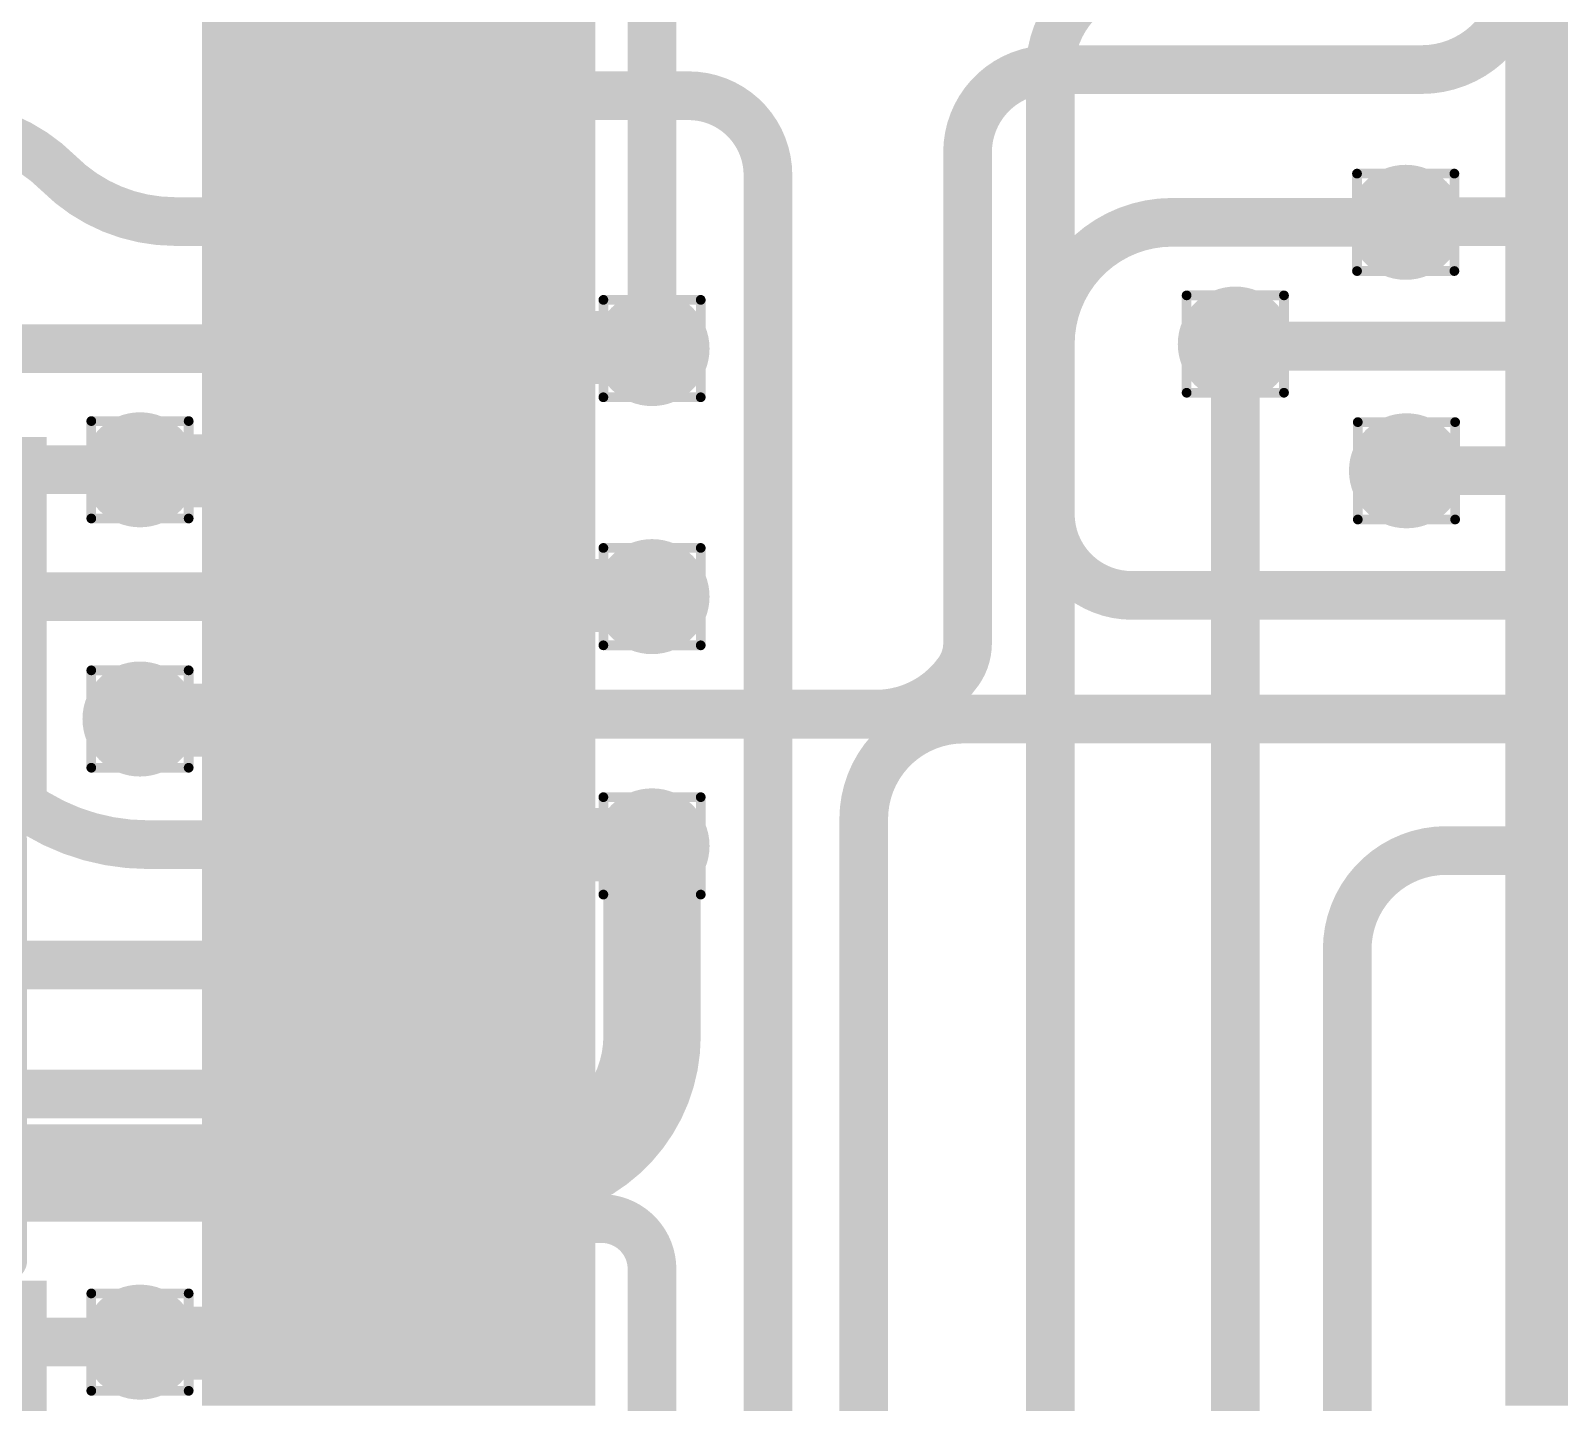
# Model space of a CAD drawing. Header units: inches. Extents: x -17 to 349, y -40 to 215.
# Drawn here: x 95.27 to 103.25, y 143.66 to 150.81 of the extents above; entities that cross this region are included whole.
import ezdxf

# ---------------------------------------------------------------- set-up
doc = ezdxf.new("R2010")
doc.units = ezdxf.units.IN
for name, color, linetype in [('Bottom Layer', 5, 'Continuous'), ('Drill Drawing', 1, 'Continuous'), ('Top Layer', 1, 'Continuous'), ('Top Overlay', 2, 'Continuous'), ('Top Paste', 8, 'Continuous'), ('Top Solder', 216, 'Continuous'), ('Via Holes', 16, 'Continuous')]:
    doc.layers.add(name, color=color, linetype=linetype)

# ---------------------------------------------------------------- blocks, each defined once
blk = doc.blocks.new('SMD6035_4P_61')
at = {"layer": 'Top Layer'}
for points in [[(-3.0999, 1.8999), (-1.2999, 1.8999), (-1.2999, 0.4999), (-3.0999, 0.4999)], [(1.2999, 1.8999), (3.0999, 1.8999), (3.0999, 0.4999), (1.2999, 0.4999)], [(-3.0999, -0.4999), (-1.2999, -0.4999), (-1.2999, -1.8999), (-3.0999, -1.8999)], [(1.2999, -0.4999), (3.0999, -0.4999), (3.0999, -1.8999), (1.2999, -1.8999)]]:
    blk.add_hatch(color=1, dxfattribs=at).paths.add_polyline_path(points)
at = {"layer": 'Top Paste'}
for points in [[(-3.0999, 1.8999), (-1.2999, 1.8999), (-1.2999, 0.4999), (-3.0999, 0.4999)], [(1.2999, 1.8999), (3.0999, 1.8999), (3.0999, 0.4999), (1.2999, 0.4999)], [(-3.0999, -0.4999), (-1.2999, -0.4999), (-1.2999, -1.8999), (-3.0999, -1.8999)], [(1.2999, -0.4999), (3.0999, -0.4999), (3.0999, -1.8999), (1.2999, -1.8999)]]:
    blk.add_hatch(color=8, dxfattribs=at).paths.add_polyline_path(points)
at = {"layer": 'Top Solder'}
for points in [[(-3.2015, 2.0015), (-1.1983, 2.0015), (-1.1983, 0.3983), (-3.2015, 0.3983)], [(1.1983, 2.0015), (3.2015, 2.0015), (3.2015, 0.3983), (1.1983, 0.3983)], [(-3.2015, -0.3983), (-1.1983, -0.3983), (-1.1983, -2.0015), (-3.2015, -2.0015)], [(1.1983, -0.3983), (3.2015, -0.3983), (3.2015, -2.0015), (1.1983, -2.0015)]]:
    blk.add_hatch(color=216, dxfattribs=at).paths.add_polyline_path(points)
at = {"layer": 'Top Overlay'}
for points in [[(1.0959, 1.8, 0.2, 0.2, 0), (-1.0959, 1.8, 0.2, 0.2, 0)], [(-3, -0.2959, 0.2, 0.2, 0), (-3, 0.2959, 0.2, 0.2, 0)], [(3, -0.2959, 0.2, 0.2, 0), (3, 0.254, 0.2, 0.2, 0)], [(-3.4036, -1.2192, 0.127, 0.127, 0), (-3.4036, -0.9652, 0.127, 0.127, 0)], [(-3.2766, -1.0922, 0.127, 0.127, 0), (-3.4036, -0.9652, 0.127, 0.127, 0)], [(-3.4036, -1.2192, 0.127, 0.127, 0), (-3.2766, -1.0922, 0.127, 0.127, 0)], [(1.0446, -1.8, 0.2, 0.2, 0), (-1.0959, -1.8, 0.2, 0.2, 0)]]:
    blk.add_lwpolyline(points, format="xyseb", dxfattribs=at)
for points in [[(-1.1459, 1.8, 0.1, 0.1, 1), (-1.0459, 1.8, 0.1, 0.1, 1)], [(1.0459, 1.8, 0.1, 0.1, 1), (1.1459, 1.8, 0.1, 0.1, 1)], [(-3.05, 0.2959, 0.1, 0.1, 1), (-2.95, 0.2959, 0.1, 0.1, 1)], [(2.95, 0.254, 0.1, 0.1, 1), (3.05, 0.254, 0.1, 0.1, 1)], [(-3.05, -0.2959, 0.1, 0.1, 1), (-2.95, -0.2959, 0.1, 0.1, 1)], [(2.95, -0.2959, 0.1, 0.1, 1), (3.05, -0.2959, 0.1, 0.1, 1)], [(-3.4354, -0.9652, 0.0635, 0.0635, 1), (-3.3719, -0.9652, 0.0635, 0.0635, 1)], [(-3.4354, -0.9652, 0.0635, 0.0635, 1), (-3.3719, -0.9652, 0.0635, 0.0635, 1)], [(-3.3083, -1.0922, 0.0635, 0.0635, 1), (-3.2449, -1.0922, 0.0635, 0.0635, 1)], [(-3.3083, -1.0922, 0.0635, 0.0635, 1), (-3.2449, -1.0922, 0.0635, 0.0635, 1)], [(-3.4354, -1.2192, 0.0635, 0.0635, 1), (-3.3718, -1.2192, 0.0635, 0.0635, 1)], [(-3.4354, -1.2192, 0.0635, 0.0635, 1), (-3.3718, -1.2192, 0.0635, 0.0635, 1)], [(-1.1459, -1.8, 0.1, 0.1, 1), (-1.0459, -1.8, 0.1, 0.1, 1)], [(0.9946, -1.8, 0.1, 0.1, 1), (1.0946, -1.8, 0.1, 0.1, 1)]]:
    blk.add_lwpolyline(points, format="xyseb", close=True, dxfattribs=at)
blk = doc.blocks.new('SSOP_28_208____62')
at = {"layer": 'Top Layer'}
for points in [[(-4.325, 3.8), (-2.475, 3.8), (-2.475, 3.35), (-4.325, 3.35)], [(2.475, 3.8), (4.325, 3.8), (4.325, 3.35), (2.475, 3.35)], [(-4.325, 3.15), (-2.475, 3.15), (-2.475, 2.7), (-4.325, 2.7)], [(2.475, 3.15), (4.325, 3.15), (4.325, 2.7), (2.475, 2.7)], [(-4.325, 2.5), (-2.475, 2.5), (-2.475, 2.05), (-4.325, 2.05)], [(2.475, 2.5), (4.325, 2.5), (4.325, 2.05), (2.475, 2.05)], [(-4.325, 1.85), (-2.475, 1.85), (-2.475, 1.4), (-4.325, 1.4)], [(2.475, 1.85), (4.325, 1.85), (4.325, 1.4), (2.475, 1.4)], [(-4.325, 1.2), (-2.475, 1.2), (-2.475, 0.75), (-4.325, 0.75)], [(2.475, 1.2), (4.325, 1.2), (4.325, 0.75), (2.475, 0.75)], [(-4.325, 0.55), (-2.475, 0.55), (-2.475, 0.1), (-4.325, 0.1)], [(2.475, 0.55), (4.325, 0.55), (4.325, 0.1), (2.475, 0.1)], [(-4.325, -0.1), (-2.475, -0.1), (-2.475, -0.55), (-4.325, -0.55)], [(2.475, -0.1), (4.325, -0.1), (4.325, -0.55), (2.475, -0.55)], [(-4.325, -0.75), (-2.475, -0.75), (-2.475, -1.2), (-4.325, -1.2)], [(2.475, -0.75), (4.325, -0.75), (4.325, -1.2), (2.475, -1.2)], [(-4.325, -1.4), (-2.475, -1.4), (-2.475, -1.85), (-4.325, -1.85)], [(2.475, -1.4), (4.325, -1.4), (4.325, -1.85), (2.475, -1.85)], [(-4.325, -2.05), (-2.475, -2.05), (-2.475, -2.5), (-4.325, -2.5)], [(2.475, -2.05), (4.325, -2.05), (4.325, -2.5), (2.475, -2.5)], [(-4.325, -2.7), (-2.475, -2.7), (-2.475, -3.15), (-4.325, -3.15)], [(2.475, -2.7), (4.325, -2.7), (4.325, -3.15), (2.475, -3.15)]]:
    blk.add_hatch(color=1, dxfattribs=at).paths.add_polyline_path(points)
at = {"layer": 'Top Paste'}
for points in [[(-4.325, 3.8), (-2.475, 3.8), (-2.475, 3.35), (-4.325, 3.35)], [(2.475, 3.8), (4.325, 3.8), (4.325, 3.35), (2.475, 3.35)], [(-4.325, 3.15), (-2.475, 3.15), (-2.475, 2.7), (-4.325, 2.7)], [(2.475, 3.15), (4.325, 3.15), (4.325, 2.7), (2.475, 2.7)], [(-4.325, 2.5), (-2.475, 2.5), (-2.475, 2.05), (-4.325, 2.05)], [(2.475, 2.5), (4.325, 2.5), (4.325, 2.05), (2.475, 2.05)], [(-4.325, 1.85), (-2.475, 1.85), (-2.475, 1.4), (-4.325, 1.4)], [(2.475, 1.85), (4.325, 1.85), (4.325, 1.4), (2.475, 1.4)], [(-4.325, 1.2), (-2.475, 1.2), (-2.475, 0.75), (-4.325, 0.75)], [(2.475, 1.2), (4.325, 1.2), (4.325, 0.75), (2.475, 0.75)], [(-4.325, 0.55), (-2.475, 0.55), (-2.475, 0.1), (-4.325, 0.1)], [(2.475, 0.55), (4.325, 0.55), (4.325, 0.1), (2.475, 0.1)], [(-4.325, -0.1), (-2.475, -0.1), (-2.475, -0.55), (-4.325, -0.55)], [(2.475, -0.1), (4.325, -0.1), (4.325, -0.55), (2.475, -0.55)], [(-4.325, -0.75), (-2.475, -0.75), (-2.475, -1.2), (-4.325, -1.2)], [(2.475, -0.75), (4.325, -0.75), (4.325, -1.2), (2.475, -1.2)], [(-4.325, -1.4), (-2.475, -1.4), (-2.475, -1.85), (-4.325, -1.85)], [(2.475, -1.4), (4.325, -1.4), (4.325, -1.85), (2.475, -1.85)], [(-4.325, -2.05), (-2.475, -2.05), (-2.475, -2.5), (-4.325, -2.5)], [(2.475, -2.05), (4.325, -2.05), (4.325, -2.5), (2.475, -2.5)], [(-4.325, -2.7), (-2.475, -2.7), (-2.475, -3.15), (-4.325, -3.15)], [(2.475, -2.7), (4.325, -2.7), (4.325, -3.15), (2.475, -3.15)]]:
    blk.add_hatch(color=8, dxfattribs=at).paths.add_polyline_path(points)
at = {"layer": 'Top Solder'}
for points in [[(-4.4266, 4.5516), (-2.3734, 4.5516), (-2.3734, 3.8984), (-4.4266, 3.8984)], [(2.3734, 4.5516), (4.4266, 4.5516), (4.4266, 3.8984), (2.3734, 3.8984)], [(-4.4266, 3.9016), (-2.3734, 3.9016), (-2.3734, 3.2484), (-4.4266, 3.2484)], [(2.3734, 3.9016), (4.4266, 3.9016), (4.4266, 3.2484), (2.3734, 3.2484)], [(-4.4266, 3.2516), (-2.3734, 3.2516), (-2.3734, 2.5984), (-4.4266, 2.5984)], [(2.3734, 3.2516), (4.4266, 3.2516), (4.4266, 2.5984), (2.3734, 2.5984)], [(-4.4266, 2.6016), (-2.3734, 2.6016), (-2.3734, 1.9484), (-4.4266, 1.9484)], [(2.3734, 2.6016), (4.4266, 2.6016), (4.4266, 1.9484), (2.3734, 1.9484)], [(-4.4266, 1.9516), (-2.3734, 1.9516), (-2.3734, 1.2984), (-4.4266, 1.2984)], [(2.3734, 1.9516), (4.4266, 1.9516), (4.4266, 1.2984), (2.3734, 1.2984)], [(-4.4266, 1.3016), (-2.3734, 1.3016), (-2.3734, 0.6484), (-4.4266, 0.6484)], [(2.3734, 1.3016), (4.4266, 1.3016), (4.4266, 0.6484), (2.3734, 0.6484)], [(-4.4266, 0.6516), (-2.3734, 0.6516), (-2.3734, -0.0016), (-4.4266, -0.0016)], [(2.3734, 0.6516), (4.4266, 0.6516), (4.4266, -0.0016), (2.3734, -0.0016)], [(-4.4266, 0.0016), (-2.3734, 0.0016), (-2.3734, -0.6516), (-4.4266, -0.6516)], [(2.3734, 0.0016), (4.4266, 0.0016), (4.4266, -0.6516), (2.3734, -0.6516)], [(-4.4266, -0.6484), (-2.3734, -0.6484), (-2.3734, -1.3016), (-4.4266, -1.3016)], [(2.3734, -0.6484), (4.4266, -0.6484), (4.4266, -1.3016), (2.3734, -1.3016)], [(-4.4266, -1.2984), (-2.3734, -1.2984), (-2.3734, -1.9516), (-4.4266, -1.9516)], [(2.3734, -1.2984), (4.4266, -1.2984), (4.4266, -1.9516), (2.3734, -1.9516)], [(-4.4266, -1.9484), (-2.3734, -1.9484), (-2.3734, -2.6016), (-4.4266, -2.6016)], [(2.3734, -1.9484), (4.4266, -1.9484), (4.4266, -2.6016), (2.3734, -2.6016)], [(-4.4266, -2.5984), (-2.3734, -2.5984), (-2.3734, -3.2516), (-4.4266, -3.2516)], [(2.3734, -2.5984), (4.4266, -2.5984), (4.4266, -3.2516), (2.3734, -3.2516)]]:
    blk.add_hatch(color=216, dxfattribs=at).paths.add_polyline_path(points)

msp = doc.modelspace()

# ---------------------------------------------------------------- hatches: boundary and pattern name
at = {"layer": 'Bottom Layer'}
h = msp.add_hatch(color=5, dxfattribs=at)
edge = h.paths.add_edge_path()
edge.add_arc((102.4479, 149.8105), 0.3, 0, 360)
h = msp.add_hatch(color=5, dxfattribs=at)
edge = h.paths.add_edge_path()
edge.add_arc((98.5157, 149.152), 0.3, 0, 360)
h = msp.add_hatch(color=5, dxfattribs=at)
edge = h.paths.add_edge_path()
edge.add_arc((101.5589, 149.1755), 0.3, 0, 360)
h = msp.add_hatch(color=5, dxfattribs=at)
edge = h.paths.add_edge_path()
edge.add_arc((95.8439, 148.5197), 0.3, 0, 360)
h = msp.add_hatch(color=5, dxfattribs=at)
edge = h.paths.add_edge_path()
edge.add_arc((102.4519, 148.5145), 0.3, 0, 360)
h = msp.add_hatch(color=5, dxfattribs=at)
edge = h.paths.add_edge_path()
edge.add_arc((98.5157, 147.8582), 0.3, 0, 360)
h = msp.add_hatch(color=5, dxfattribs=at)
edge = h.paths.add_edge_path()
edge.add_arc((95.8439, 147.2197), 0.3, 0, 360)
h = msp.add_hatch(color=5, dxfattribs=at)
edge = h.paths.add_edge_path()
edge.add_arc((98.5157, 146.5582), 0.3, 0, 360)
h = msp.add_hatch(color=5, dxfattribs=at)
edge = h.paths.add_edge_path()
edge.add_arc((95.8439, 143.9697), 0.3, 0, 360)
at = {"layer": 'Top Layer'}
for points in [[(103.0687, 150.2395), (107.6572, 150.2395), (107.6572, 150.6895), (103.0687, 150.6895)], [(103.0687, 145.0395), (106.784, 145.0395), (106.784, 145.4895), (103.0687, 145.4895)]]:
    msp.add_hatch(color=1, dxfattribs=at).paths.add_polyline_path(points)
h = msp.add_hatch(color=1, dxfattribs=at)
edge = h.paths.add_edge_path()
edge.add_arc((102.4479, 149.8105), 0.3, 0, 360)
h = msp.add_hatch(color=1, dxfattribs=at)
edge = h.paths.add_edge_path()
edge.add_arc((98.5157, 149.152), 0.3, 0, 360)
h = msp.add_hatch(color=1, dxfattribs=at)
edge = h.paths.add_edge_path()
edge.add_arc((101.5589, 149.1755), 0.3, 0, 360)
h = msp.add_hatch(color=1, dxfattribs=at)
edge = h.paths.add_edge_path()
edge.add_arc((95.8439, 148.5197), 0.3, 0, 360)
h = msp.add_hatch(color=1, dxfattribs=at)
edge = h.paths.add_edge_path()
edge.add_arc((102.4519, 148.5145), 0.3, 0, 360)
h = msp.add_hatch(color=1, dxfattribs=at)
edge = h.paths.add_edge_path()
edge.add_arc((98.5157, 147.8582), 0.3, 0, 360)
h = msp.add_hatch(color=1, dxfattribs=at)
edge = h.paths.add_edge_path()
edge.add_arc((95.8439, 147.2197), 0.3, 0, 360)
h = msp.add_hatch(color=1, dxfattribs=at)
edge = h.paths.add_edge_path()
edge.add_arc((98.5157, 146.5582), 0.3, 0, 360)
h = msp.add_hatch(color=1, dxfattribs=at)
edge = h.paths.add_edge_path()
edge.add_arc((95.8439, 143.9697), 0.3, 0, 360)
at = {"layer": 'Via Holes'}
h = msp.add_hatch(color=7, dxfattribs=at)
edge = h.paths.add_edge_path()
edge.add_arc((102.4479, 149.8105), 0.15, 0, 360)
h = msp.add_hatch(color=7, dxfattribs=at)
edge = h.paths.add_edge_path()
edge.add_arc((98.5157, 149.152), 0.15, 0, 360)
h = msp.add_hatch(color=7, dxfattribs=at)
edge = h.paths.add_edge_path()
edge.add_arc((101.5589, 149.1755), 0.15, 0, 360)
h = msp.add_hatch(color=7, dxfattribs=at)
edge = h.paths.add_edge_path()
edge.add_arc((95.8439, 148.5197), 0.15, 0, 360)
h = msp.add_hatch(color=7, dxfattribs=at)
edge = h.paths.add_edge_path()
edge.add_arc((102.4519, 148.5145), 0.15, 0, 360)
h = msp.add_hatch(color=7, dxfattribs=at)
edge = h.paths.add_edge_path()
edge.add_arc((98.5157, 147.8582), 0.15, 0, 360)
h = msp.add_hatch(color=7, dxfattribs=at)
edge = h.paths.add_edge_path()
edge.add_arc((95.8439, 147.2197), 0.15, 0, 360)
h = msp.add_hatch(color=7, dxfattribs=at)
edge = h.paths.add_edge_path()
edge.add_arc((98.5157, 146.5582), 0.15, 0, 360)
h = msp.add_hatch(color=7, dxfattribs=at)
edge = h.paths.add_edge_path()
edge.add_arc((95.8439, 143.9697), 0.15, 0, 360)

# ---------------------------------------------------------------- linework, layer by layer
at = {"layer": 'Bottom Layer'}
for points in [[(98.5157, 149.152, 0.254, 0.254, 0), (98.5157, 154.2566, 0.254, 0.254, 0)], [(103.0378, 151.1145, 0.254, 0.254, -0.414214), (102.5304, 150.6071, 0.254, 0.254, 0)], [(100.1619, 150.1753, 0.254, 0.254, -0.414214), (100.5937, 150.6071, 0.254, 0.254, 0)], [(100.5937, 150.6071, 0.254, 0.254, 0), (102.5304, 150.6071, 0.254, 0.254, 0)], [(100.1619, 147.6148, 0.254, 0.254, 0), (100.1619, 150.1753, 0.254, 0.254, 0)], [(100.5937, 149.1755, 0.254, 0.254, -0.414214), (101.2287, 149.8105, 0.254, 0.254, 0)], [(101.2287, 149.8105, 0.254, 0.254, 0), (102.4479, 149.8105, 0.254, 0.254, 0)], [(87.6786, 149.152, 0.254, 0.254, 0), (95.8439, 149.152, 0.254, 0.254, 0)], [(95.8439, 149.152, 0.254, 0.254, 0), (98.5157, 149.152, 0.254, 0.254, 0)], [(100.5937, 141.6825, 0.254, 0.254, 0), (100.5937, 149.1755, 0.254, 0.254, 0)], [(101.5589, 141.1999, 0.254, 0.254, 0), (101.5589, 149.1755, 0.254, 0.254, 0)], [(103.5912, 149.0678, 0.254, 0.254, -0.414214), (103.0378, 148.5145, 0.254, 0.254, 0)], [(87.2587, 148.5197, 0.254, 0.254, 0), (95.8439, 148.5197, 0.254, 0.254, 0)], [(102.4519, 148.5145, 0.254, 0.254, 0), (103.0378, 148.5145, 0.254, 0.254, 0)], [(87.8405, 147.8582, 0.254, 0.254, 0), (98.5157, 147.8582, 0.254, 0.254, 0)], [(100.1619, 147.6148, 0.254, 0.254, -0.152891), (100.1165, 147.4699, 0.254, 0.254, 0)], [(100.1165, 147.4699, 0.254, 0.254, -0.244841), (99.6849, 147.2451, 0.254, 0.254, 0)], [(95.8439, 147.2197, 0.254, 0.254, -0.414214), (95.8693, 147.2451, 0.254, 0.254, 0)], [(95.8693, 147.2451, 0.254, 0.254, 0), (99.6837, 147.2451, 0.254, 0.254, 0)], [(99.6837, 147.2451, 0.254, 0.254, 0), (99.6849, 147.2451, 0.254, 0.254, 0)], [(98.5157, 145.5657, 0.508, 0.508, 0), (98.5157, 146.5582, 0.508, 0.508, 0)], [(98.5157, 145.5657, 0.508, 0.508, -0.414214), (97.8026, 144.8526, 0.508, 0.508, 0)], [(92.1548, 144.8526, 0.508, 0.508, 0), (97.8026, 144.8526, 0.508, 0.508, 0)], [(87.2891, 143.9697, 0.254, 0.254, 0), (95.8439, 143.9697, 0.254, 0.254, 0)]]:
    msp.add_lwpolyline(points, format="xyseb", dxfattribs=at)
for points in [[(100.5302, 150.6071, 0.127, 0.127, 1), (100.6572, 150.6071, 0.127, 0.127, 1)], [(100.5302, 150.6071, 0.127, 0.127, 1), (100.6572, 150.6071, 0.127, 0.127, 1)], [(102.4669, 150.6071, 0.127, 0.127, 1), (102.5939, 150.6071, 0.127, 0.127, 1)], [(102.4669, 150.6071, 0.127, 0.127, 1), (102.5939, 150.6071, 0.127, 0.127, 1)], [(100.0984, 150.1753, 0.127, 0.127, 1), (100.2254, 150.1753, 0.127, 0.127, 1)], [(100.0984, 150.1753, 0.127, 0.127, 1), (100.2254, 150.1753, 0.127, 0.127, 1)], [(101.1652, 149.8105, 0.127, 0.127, 1), (101.2922, 149.8105, 0.127, 0.127, 1)], [(101.1652, 149.8105, 0.127, 0.127, 1), (101.2922, 149.8105, 0.127, 0.127, 1)], [(102.3844, 149.8105, 0.127, 0.127, 1), (102.5114, 149.8105, 0.127, 0.127, 1)], [(95.7804, 149.152, 0.127, 0.127, 1), (95.9074, 149.152, 0.127, 0.127, 1)], [(95.7804, 149.152, 0.127, 0.127, 1), (95.9074, 149.152, 0.127, 0.127, 1)], [(98.4522, 149.152, 0.127, 0.127, 1), (98.5792, 149.152, 0.127, 0.127, 1)], [(98.4522, 149.152, 0.127, 0.127, 1), (98.5792, 149.152, 0.127, 0.127, 1)], [(100.5302, 149.1755, 0.127, 0.127, 1), (100.6572, 149.1755, 0.127, 0.127, 1)], [(100.5302, 149.1755, 0.127, 0.127, 1), (100.6572, 149.1755, 0.127, 0.127, 1)], [(101.4954, 149.1755, 0.127, 0.127, 1), (101.6224, 149.1755, 0.127, 0.127, 1)], [(95.7804, 148.5197, 0.127, 0.127, 1), (95.9074, 148.5197, 0.127, 0.127, 1)], [(102.3884, 148.5145, 0.127, 0.127, 1), (102.5154, 148.5145, 0.127, 0.127, 1)], [(102.9743, 148.5145, 0.127, 0.127, 1), (103.1013, 148.5145, 0.127, 0.127, 1)], [(102.9743, 148.5145, 0.127, 0.127, 1), (103.1013, 148.5145, 0.127, 0.127, 1)], [(98.4522, 147.8582, 0.127, 0.127, 1), (98.5792, 147.8582, 0.127, 0.127, 1)], [(100.0984, 147.6148, 0.127, 0.127, 1), (100.2254, 147.6148, 0.127, 0.127, 1)], [(100.0984, 147.6148, 0.127, 0.127, 1), (100.2254, 147.6148, 0.127, 0.127, 1)], [(100.053, 147.4699, 0.127, 0.127, 1), (100.18, 147.4699, 0.127, 0.127, 1)], [(100.053, 147.4699, 0.127, 0.127, 1), (100.18, 147.4699, 0.127, 0.127, 1)], [(95.7804, 147.2197, 0.127, 0.127, 1), (95.9074, 147.2197, 0.127, 0.127, 1)], [(95.8058, 147.2451, 0.127, 0.127, 1), (95.9328, 147.2451, 0.127, 0.127, 1)], [(95.8058, 147.2451, 0.127, 0.127, 1), (95.9328, 147.2451, 0.127, 0.127, 1)], [(99.6202, 147.2451, 0.127, 0.127, 1), (99.7472, 147.2451, 0.127, 0.127, 1)], [(99.6202, 147.2451, 0.127, 0.127, 1), (99.7472, 147.2451, 0.127, 0.127, 1)], [(99.6214, 147.2451, 0.127, 0.127, 1), (99.7484, 147.2451, 0.127, 0.127, 1)], [(99.6214, 147.2451, 0.127, 0.127, 1), (99.7484, 147.2451, 0.127, 0.127, 1)], [(98.3887, 146.5582, 0.254, 0.254, 1), (98.6427, 146.5582, 0.254, 0.254, 1)], [(98.3887, 145.5657, 0.254, 0.254, 1), (98.6427, 145.5657, 0.254, 0.254, 1)], [(98.3887, 145.5657, 0.254, 0.254, 1), (98.6427, 145.5657, 0.254, 0.254, 1)], [(97.6756, 144.8526, 0.254, 0.254, 1), (97.9296, 144.8526, 0.254, 0.254, 1)], [(97.6756, 144.8526, 0.254, 0.254, 1), (97.9296, 144.8526, 0.254, 0.254, 1)], [(95.7804, 143.9697, 0.127, 0.127, 1), (95.9074, 143.9697, 0.127, 0.127, 1)]]:
    msp.add_lwpolyline(points, format="xyseb", close=True, dxfattribs=at)
at = {"layer": 'Drill Drawing'}
for points in [[(102.1939, 150.0645, 0.0508, 0.0508, 0), (102.7019, 150.0645, 0.0508, 0.0508, 0)], [(102.1939, 149.5565, 0.0508, 0.0508, 0), (102.1939, 150.0645, 0.0508, 0.0508, 0)], [(102.7019, 149.5565, 0.0508, 0.0508, 0), (102.7019, 150.0645, 0.0508, 0.0508, 0)], [(102.1939, 149.5565, 0.0508, 0.0508, 0), (102.7019, 149.5565, 0.0508, 0.0508, 0)], [(98.2617, 149.406, 0.0508, 0.0508, 0), (98.7697, 149.406, 0.0508, 0.0508, 0)], [(98.2617, 148.898, 0.0508, 0.0508, 0), (98.2617, 149.406, 0.0508, 0.0508, 0)], [(98.7697, 148.898, 0.0508, 0.0508, 0), (98.7697, 149.406, 0.0508, 0.0508, 0)], [(101.3049, 149.4295, 0.0508, 0.0508, 0), (101.8129, 149.4295, 0.0508, 0.0508, 0)], [(101.3049, 148.9215, 0.0508, 0.0508, 0), (101.3049, 149.4295, 0.0508, 0.0508, 0)], [(101.8129, 148.9215, 0.0508, 0.0508, 0), (101.8129, 149.4295, 0.0508, 0.0508, 0)], [(101.3049, 148.9215, 0.0508, 0.0508, 0), (101.8129, 148.9215, 0.0508, 0.0508, 0)], [(98.2617, 148.898, 0.0508, 0.0508, 0), (98.7697, 148.898, 0.0508, 0.0508, 0)], [(95.5899, 148.7737, 0.0508, 0.0508, 0), (96.0979, 148.7737, 0.0508, 0.0508, 0)], [(95.5899, 148.2657, 0.0508, 0.0508, 0), (95.5899, 148.7737, 0.0508, 0.0508, 0)], [(96.0979, 148.2657, 0.0508, 0.0508, 0), (96.0979, 148.7737, 0.0508, 0.0508, 0)], [(102.1979, 148.7685, 0.0508, 0.0508, 0), (102.7059, 148.7685, 0.0508, 0.0508, 0)], [(102.1979, 148.2605, 0.0508, 0.0508, 0), (102.1979, 148.7685, 0.0508, 0.0508, 0)], [(102.7059, 148.2605, 0.0508, 0.0508, 0), (102.7059, 148.7685, 0.0508, 0.0508, 0)], [(95.5899, 148.2657, 0.0508, 0.0508, 0), (96.0979, 148.2657, 0.0508, 0.0508, 0)], [(102.1979, 148.2605, 0.0508, 0.0508, 0), (102.7059, 148.2605, 0.0508, 0.0508, 0)], [(98.2617, 148.1122, 0.0508, 0.0508, 0), (98.7697, 148.1122, 0.0508, 0.0508, 0)], [(98.2617, 147.6042, 0.0508, 0.0508, 0), (98.2617, 148.1122, 0.0508, 0.0508, 0)], [(98.7697, 147.6042, 0.0508, 0.0508, 0), (98.7697, 148.1122, 0.0508, 0.0508, 0)], [(98.2617, 147.6042, 0.0508, 0.0508, 0), (98.7697, 147.6042, 0.0508, 0.0508, 0)], [(95.5899, 147.4737, 0.0508, 0.0508, 0), (96.0979, 147.4737, 0.0508, 0.0508, 0)], [(95.5899, 146.9657, 0.0508, 0.0508, 0), (95.5899, 147.4737, 0.0508, 0.0508, 0)], [(96.0979, 146.9657, 0.0508, 0.0508, 0), (96.0979, 147.4737, 0.0508, 0.0508, 0)], [(95.5899, 146.9657, 0.0508, 0.0508, 0), (96.0979, 146.9657, 0.0508, 0.0508, 0)], [(98.2617, 146.8122, 0.0508, 0.0508, 0), (98.7697, 146.8122, 0.0508, 0.0508, 0)], [(98.2617, 146.3042, 0.0508, 0.0508, 0), (98.2617, 146.8122, 0.0508, 0.0508, 0)], [(98.7697, 146.3042, 0.0508, 0.0508, 0), (98.7697, 146.8122, 0.0508, 0.0508, 0)], [(98.2617, 146.3042, 0.0508, 0.0508, 0), (98.7697, 146.3042, 0.0508, 0.0508, 0)], [(95.5899, 144.2237, 0.0508, 0.0508, 0), (96.0979, 144.2237, 0.0508, 0.0508, 0)], [(95.5899, 143.7157, 0.0508, 0.0508, 0), (95.5899, 144.2237, 0.0508, 0.0508, 0)], [(96.0979, 143.7157, 0.0508, 0.0508, 0), (96.0979, 144.2237, 0.0508, 0.0508, 0)], [(95.5899, 143.7157, 0.0508, 0.0508, 0), (96.0979, 143.7157, 0.0508, 0.0508, 0)]]:
    msp.add_lwpolyline(points, format="xyseb", dxfattribs=at)
for points in [[(102.1812, 150.0645, 0.0254, 0.0254, 1), (102.2066, 150.0645, 0.0254, 0.0254, 1)], [(102.1812, 150.0645, 0.0254, 0.0254, 1), (102.2066, 150.0645, 0.0254, 0.0254, 1)], [(102.6892, 150.0645, 0.0254, 0.0254, 1), (102.7146, 150.0645, 0.0254, 0.0254, 1)], [(102.6892, 150.0645, 0.0254, 0.0254, 1), (102.7146, 150.0645, 0.0254, 0.0254, 1)], [(102.1812, 149.5565, 0.0254, 0.0254, 1), (102.2066, 149.5565, 0.0254, 0.0254, 1)], [(102.1812, 149.5565, 0.0254, 0.0254, 1), (102.2066, 149.5565, 0.0254, 0.0254, 1)], [(102.6892, 149.5565, 0.0254, 0.0254, 1), (102.7146, 149.5565, 0.0254, 0.0254, 1)], [(102.6892, 149.5565, 0.0254, 0.0254, 1), (102.7146, 149.5565, 0.0254, 0.0254, 1)], [(98.249, 149.406, 0.0254, 0.0254, 1), (98.2744, 149.406, 0.0254, 0.0254, 1)], [(98.249, 149.406, 0.0254, 0.0254, 1), (98.2744, 149.406, 0.0254, 0.0254, 1)], [(98.757, 149.406, 0.0254, 0.0254, 1), (98.7824, 149.406, 0.0254, 0.0254, 1)], [(98.757, 149.406, 0.0254, 0.0254, 1), (98.7824, 149.406, 0.0254, 0.0254, 1)], [(101.2922, 149.4295, 0.0254, 0.0254, 1), (101.3176, 149.4295, 0.0254, 0.0254, 1)], [(101.2922, 149.4295, 0.0254, 0.0254, 1), (101.3176, 149.4295, 0.0254, 0.0254, 1)], [(101.8002, 149.4295, 0.0254, 0.0254, 1), (101.8256, 149.4295, 0.0254, 0.0254, 1)], [(101.8002, 149.4295, 0.0254, 0.0254, 1), (101.8256, 149.4295, 0.0254, 0.0254, 1)], [(101.2922, 148.9215, 0.0254, 0.0254, 1), (101.3176, 148.9215, 0.0254, 0.0254, 1)], [(101.2922, 148.9215, 0.0254, 0.0254, 1), (101.3176, 148.9215, 0.0254, 0.0254, 1)], [(101.8002, 148.9215, 0.0254, 0.0254, 1), (101.8256, 148.9215, 0.0254, 0.0254, 1)], [(101.8002, 148.9215, 0.0254, 0.0254, 1), (101.8256, 148.9215, 0.0254, 0.0254, 1)], [(98.249, 148.898, 0.0254, 0.0254, 1), (98.2744, 148.898, 0.0254, 0.0254, 1)], [(98.249, 148.898, 0.0254, 0.0254, 1), (98.2744, 148.898, 0.0254, 0.0254, 1)], [(98.757, 148.898, 0.0254, 0.0254, 1), (98.7824, 148.898, 0.0254, 0.0254, 1)], [(98.757, 148.898, 0.0254, 0.0254, 1), (98.7824, 148.898, 0.0254, 0.0254, 1)], [(95.5772, 148.7737, 0.0254, 0.0254, 1), (95.6026, 148.7737, 0.0254, 0.0254, 1)], [(95.5772, 148.7737, 0.0254, 0.0254, 1), (95.6026, 148.7737, 0.0254, 0.0254, 1)], [(96.0852, 148.7737, 0.0254, 0.0254, 1), (96.1106, 148.7737, 0.0254, 0.0254, 1)], [(96.0852, 148.7737, 0.0254, 0.0254, 1), (96.1106, 148.7737, 0.0254, 0.0254, 1)], [(102.1852, 148.7685, 0.0254, 0.0254, 1), (102.2106, 148.7685, 0.0254, 0.0254, 1)], [(102.1852, 148.7685, 0.0254, 0.0254, 1), (102.2106, 148.7685, 0.0254, 0.0254, 1)], [(102.6932, 148.7685, 0.0254, 0.0254, 1), (102.7186, 148.7685, 0.0254, 0.0254, 1)], [(102.6932, 148.7685, 0.0254, 0.0254, 1), (102.7186, 148.7685, 0.0254, 0.0254, 1)], [(95.5772, 148.2657, 0.0254, 0.0254, 1), (95.6026, 148.2657, 0.0254, 0.0254, 1)], [(95.5772, 148.2657, 0.0254, 0.0254, 1), (95.6026, 148.2657, 0.0254, 0.0254, 1)], [(96.0852, 148.2657, 0.0254, 0.0254, 1), (96.1106, 148.2657, 0.0254, 0.0254, 1)], [(96.0852, 148.2657, 0.0254, 0.0254, 1), (96.1106, 148.2657, 0.0254, 0.0254, 1)], [(102.1852, 148.2605, 0.0254, 0.0254, 1), (102.2106, 148.2605, 0.0254, 0.0254, 1)], [(102.1852, 148.2605, 0.0254, 0.0254, 1), (102.2106, 148.2605, 0.0254, 0.0254, 1)], [(102.6932, 148.2605, 0.0254, 0.0254, 1), (102.7186, 148.2605, 0.0254, 0.0254, 1)], [(102.6932, 148.2605, 0.0254, 0.0254, 1), (102.7186, 148.2605, 0.0254, 0.0254, 1)], [(98.249, 148.1122, 0.0254, 0.0254, 1), (98.2744, 148.1122, 0.0254, 0.0254, 1)], [(98.249, 148.1122, 0.0254, 0.0254, 1), (98.2744, 148.1122, 0.0254, 0.0254, 1)], [(98.757, 148.1122, 0.0254, 0.0254, 1), (98.7824, 148.1122, 0.0254, 0.0254, 1)], [(98.757, 148.1122, 0.0254, 0.0254, 1), (98.7824, 148.1122, 0.0254, 0.0254, 1)], [(98.249, 147.6042, 0.0254, 0.0254, 1), (98.2744, 147.6042, 0.0254, 0.0254, 1)], [(98.249, 147.6042, 0.0254, 0.0254, 1), (98.2744, 147.6042, 0.0254, 0.0254, 1)], [(98.757, 147.6042, 0.0254, 0.0254, 1), (98.7824, 147.6042, 0.0254, 0.0254, 1)], [(98.757, 147.6042, 0.0254, 0.0254, 1), (98.7824, 147.6042, 0.0254, 0.0254, 1)], [(95.5772, 147.4737, 0.0254, 0.0254, 1), (95.6026, 147.4737, 0.0254, 0.0254, 1)], [(95.5772, 147.4737, 0.0254, 0.0254, 1), (95.6026, 147.4737, 0.0254, 0.0254, 1)], [(96.0852, 147.4737, 0.0254, 0.0254, 1), (96.1106, 147.4737, 0.0254, 0.0254, 1)], [(96.0852, 147.4737, 0.0254, 0.0254, 1), (96.1106, 147.4737, 0.0254, 0.0254, 1)], [(95.5772, 146.9657, 0.0254, 0.0254, 1), (95.6026, 146.9657, 0.0254, 0.0254, 1)], [(95.5772, 146.9657, 0.0254, 0.0254, 1), (95.6026, 146.9657, 0.0254, 0.0254, 1)], [(96.0852, 146.9657, 0.0254, 0.0254, 1), (96.1106, 146.9657, 0.0254, 0.0254, 1)], [(96.0852, 146.9657, 0.0254, 0.0254, 1), (96.1106, 146.9657, 0.0254, 0.0254, 1)], [(98.249, 146.8122, 0.0254, 0.0254, 1), (98.2744, 146.8122, 0.0254, 0.0254, 1)], [(98.249, 146.8122, 0.0254, 0.0254, 1), (98.2744, 146.8122, 0.0254, 0.0254, 1)], [(98.757, 146.8122, 0.0254, 0.0254, 1), (98.7824, 146.8122, 0.0254, 0.0254, 1)], [(98.757, 146.8122, 0.0254, 0.0254, 1), (98.7824, 146.8122, 0.0254, 0.0254, 1)], [(98.249, 146.3042, 0.0254, 0.0254, 1), (98.2744, 146.3042, 0.0254, 0.0254, 1)], [(98.249, 146.3042, 0.0254, 0.0254, 1), (98.2744, 146.3042, 0.0254, 0.0254, 1)], [(98.757, 146.3042, 0.0254, 0.0254, 1), (98.7824, 146.3042, 0.0254, 0.0254, 1)], [(98.757, 146.3042, 0.0254, 0.0254, 1), (98.7824, 146.3042, 0.0254, 0.0254, 1)], [(95.5772, 144.2237, 0.0254, 0.0254, 1), (95.6026, 144.2237, 0.0254, 0.0254, 1)], [(95.5772, 144.2237, 0.0254, 0.0254, 1), (95.6026, 144.2237, 0.0254, 0.0254, 1)], [(96.0852, 144.2237, 0.0254, 0.0254, 1), (96.1106, 144.2237, 0.0254, 0.0254, 1)], [(96.0852, 144.2237, 0.0254, 0.0254, 1), (96.1106, 144.2237, 0.0254, 0.0254, 1)], [(95.5772, 143.7157, 0.0254, 0.0254, 1), (95.6026, 143.7157, 0.0254, 0.0254, 1)], [(95.5772, 143.7157, 0.0254, 0.0254, 1), (95.6026, 143.7157, 0.0254, 0.0254, 1)], [(96.0852, 143.7157, 0.0254, 0.0254, 1), (96.1106, 143.7157, 0.0254, 0.0254, 1)], [(96.0852, 143.7157, 0.0254, 0.0254, 1), (96.1106, 143.7157, 0.0254, 0.0254, 1)]]:
    msp.add_lwpolyline(points, format="xyseb", close=True, dxfattribs=at)
at = {"layer": 'Top Layer'}
for points in [[(100.5937, 150.6071, 0.254, 0.254, -0.414214), (101.1011, 151.1145, 0.254, 0.254, 0)], [(100.5937, 148.2895, 0.254, 0.254, 0), (100.5937, 150.6071, 0.254, 0.254, 0)], [(97.1937, 150.4709, 0.254, 0.254, 0), (98.7062, 150.4709, 0.254, 0.254, 0)], [(97.1937, 150.4645, 0.254, 0.254, 0), (97.1937, 150.4709, 0.254, 0.254, 0)], [(98.7062, 150.4709, 0.254, 0.254, -0.414214), (99.1205, 150.0565, 0.254, 0.254, 0)], [(94.8108, 150.3185, 0.254, 0.254, -0.198665), (95.4186, 150.067, 0.254, 0.254, 0)], [(95.4186, 150.067, 0.254, 0.254, -0.000238), (95.4191, 150.0665, 0.254, 0.254, 0)], [(96.0275, 149.8145, 0.254, 0.254, -0.198912), (95.4191, 150.0665, 0.254, 0.254, 0)], [(99.1205, 138.1667, 0.254, 0.254, 0), (99.1205, 150.0565, 0.254, 0.254, 0)], [(96.0275, 149.8145, 0.254, 0.254, 0), (97.1937, 149.8145, 0.254, 0.254, 0)], [(102.4479, 149.8105, 0.254, 0.254, 0), (102.4519, 149.8145, 0.254, 0.254, 0)], [(102.4519, 149.8145, 0.254, 0.254, 0), (103.9937, 149.8145, 0.254, 0.254, 0)], [(97.0377, 149.1755, 0.381, 0.381, 0), (97.0549, 149.1582, 0.381, 0.381, 0)], [(97.0549, 149.1582, 0.381, 0.381, 0), (98.5095, 149.1582, 0.381, 0.381, 0)], [(98.5095, 149.1582, 0.381, 0.381, 0), (98.5157, 149.152, 0.381, 0.381, 0)], [(101.5855, 149.1645, 0.254, 0.254, -0.198912), (101.5589, 149.1755, 0.254, 0.254, 0)], [(101.5855, 149.1645, 0.254, 0.254, 0), (103.9937, 149.1645, 0.254, 0.254, 0)], [(95.8439, 148.5145, 0.381, 0.381, 0), (97.1937, 148.5145, 0.381, 0.381, 0)], [(102.4519, 148.5145, 0.254, 0.254, 0), (103.9937, 148.5145, 0.254, 0.254, 0)], [(101.0187, 147.8645, 0.254, 0.254, -0.414214), (100.5937, 148.2895, 0.254, 0.254, 0)], [(97.1937, 147.8645, 0.381, 0.381, 0), (98.5157, 147.8645, 0.381, 0.381, 0)], [(101.0187, 147.8645, 0.254, 0.254, 0), (103.9937, 147.8645, 0.254, 0.254, 0)], [(95.8439, 147.2145, 0.381, 0.381, 0), (97.1937, 147.2145, 0.381, 0.381, 0)], [(95.8439, 147.2145, 0.254, 0.254, 0), (95.8439, 147.2197, 0.254, 0.254, 0)], [(99.6201, 146.6978, 0.254, 0.254, -0.414214), (100.1419, 147.2197, 0.254, 0.254, 0)], [(100.1419, 147.2197, 0.254, 0.254, 0), (103.9937, 147.2197, 0.254, 0.254, 0)], [(95.8852, 146.5645, 0.254, 0.254, -0.206149), (95.068, 146.9164, 0.254, 0.254, 0)], [(99.6201, 132.8187, 0.254, 0.254, 0), (99.6201, 146.6978, 0.254, 0.254, 0)], [(97.1937, 146.5645, 0.381, 0.381, 0), (98.5157, 146.5645, 0.381, 0.381, 0)], [(95.8852, 146.5645, 0.254, 0.254, 0), (97.1937, 146.5645, 0.254, 0.254, 0)], [(102.1428, 146.0183, 0.254, 0.254, -0.414214), (102.6583, 146.5339, 0.254, 0.254, 0)], [(102.6583, 146.5339, 0.254, 0.254, 0), (103.9631, 146.5339, 0.254, 0.254, 0)], [(102.1428, 142.5386, 0.254, 0.254, 0), (102.1428, 146.0183, 0.254, 0.254, 0)], [(92.5768, 145.9375, 0.254, 0.254, 0), (97.2854, 145.9375, 0.254, 0.254, 0)], [(103.0687, 145.1951, 0.2032, 0.2032, 0), (103.0687, 145.3339, 0.2032, 0.2032, 0)], [(103.0687, 145.3339, 0.2032, 0.2032, 0), (105.2743, 145.3339, 0.2032, 0.2032, 0)], [(103.0687, 145.1951, 0.2032, 0.2032, 0), (103.0687, 145.3339, 0.2032, 0.2032, 0)], [(103.1044, 145.1951, 0.2032, 0.2032, 0), (103.2432, 145.3339, 0.2032, 0.2032, 0)], [(94.9664, 145.2645, 0.254, 0.254, 0), (97.1937, 145.2645, 0.254, 0.254, 0)], [(103.0687, 145.1951, 0.2032, 0.2032, 0), (105.2743, 145.1951, 0.2032, 0.2032, 0)], [(97.1937, 144.6145, 0.254, 0.254, 0), (98.2513, 144.6145, 0.254, 0.254, 0)], [(98.2513, 144.6145, 0.254, 0.254, -0.414214), (98.5156, 144.3502, 0.254, 0.254, 0)], [(98.5156, 141.3129, 0.254, 0.254, 0), (98.5156, 144.3502, 0.254, 0.254, 0)], [(95.8439, 143.9645, 0.381, 0.381, 0), (97.1937, 143.9645, 0.381, 0.381, 0)]]:
    msp.add_lwpolyline(points, format="xyseb", dxfattribs=at)
for points in [[(100.5302, 150.6071, 0.127, 0.127, 1), (100.6572, 150.6071, 0.127, 0.127, 1)], [(100.5302, 150.6071, 0.127, 0.127, 1), (100.6572, 150.6071, 0.127, 0.127, 1)], [(97.1302, 150.4709, 0.127, 0.127, 1), (97.2572, 150.4709, 0.127, 0.127, 1)], [(97.1302, 150.4709, 0.127, 0.127, 1), (97.2572, 150.4709, 0.127, 0.127, 1)], [(97.1302, 150.4645, 0.127, 0.127, 1), (97.2572, 150.4645, 0.127, 0.127, 1)], [(98.6427, 150.4709, 0.127, 0.127, 1), (98.7697, 150.4709, 0.127, 0.127, 1)], [(98.6427, 150.4709, 0.127, 0.127, 1), (98.7697, 150.4709, 0.127, 0.127, 1)], [(95.3551, 150.067, 0.127, 0.127, 1), (95.4821, 150.067, 0.127, 0.127, 1)], [(95.3551, 150.067, 0.127, 0.127, 1), (95.4821, 150.067, 0.127, 0.127, 1)], [(95.3556, 150.0665, 0.127, 0.127, 1), (95.4826, 150.0665, 0.127, 0.127, 1)], [(95.3556, 150.0665, 0.127, 0.127, 1), (95.4826, 150.0665, 0.127, 0.127, 1)], [(99.057, 150.0565, 0.127, 0.127, 1), (99.184, 150.0565, 0.127, 0.127, 1)], [(99.057, 150.0565, 0.127, 0.127, 1), (99.184, 150.0565, 0.127, 0.127, 1)], [(95.964, 149.8145, 0.127, 0.127, 1), (96.091, 149.8145, 0.127, 0.127, 1)], [(95.964, 149.8145, 0.127, 0.127, 1), (96.091, 149.8145, 0.127, 0.127, 1)], [(97.1302, 149.8145, 0.127, 0.127, 1), (97.2572, 149.8145, 0.127, 0.127, 1)], [(102.3844, 149.8105, 0.127, 0.127, 1), (102.5114, 149.8105, 0.127, 0.127, 1)], [(102.3884, 149.8145, 0.127, 0.127, 1), (102.5154, 149.8145, 0.127, 0.127, 1)], [(102.3884, 149.8145, 0.127, 0.127, 1), (102.5154, 149.8145, 0.127, 0.127, 1)], [(96.9424, 149.1755, 0.1905, 0.1905, 1), (97.1329, 149.1755, 0.1905, 0.1905, 1)], [(96.9597, 149.1582, 0.1905, 0.1905, 1), (97.1502, 149.1582, 0.1905, 0.1905, 1)], [(96.9597, 149.1582, 0.1905, 0.1905, 1), (97.1502, 149.1582, 0.1905, 0.1905, 1)], [(98.4142, 149.1582, 0.1905, 0.1905, 1), (98.6047, 149.1582, 0.1905, 0.1905, 1)], [(98.4142, 149.1582, 0.1905, 0.1905, 1), (98.6047, 149.1582, 0.1905, 0.1905, 1)], [(98.4204, 149.152, 0.1905, 0.1905, 1), (98.6109, 149.152, 0.1905, 0.1905, 1)], [(101.4954, 149.1755, 0.127, 0.127, 1), (101.6224, 149.1755, 0.127, 0.127, 1)], [(101.522, 149.1645, 0.127, 0.127, 1), (101.649, 149.1645, 0.127, 0.127, 1)], [(101.522, 149.1645, 0.127, 0.127, 1), (101.649, 149.1645, 0.127, 0.127, 1)], [(95.7486, 148.5145, 0.1905, 0.1905, 1), (95.9391, 148.5145, 0.1905, 0.1905, 1)], [(97.0984, 148.5145, 0.1905, 0.1905, 1), (97.2889, 148.5145, 0.1905, 0.1905, 1)], [(102.3884, 148.5145, 0.127, 0.127, 1), (102.5154, 148.5145, 0.127, 0.127, 1)], [(100.5302, 148.2895, 0.127, 0.127, 1), (100.6572, 148.2895, 0.127, 0.127, 1)], [(100.5302, 148.2895, 0.127, 0.127, 1), (100.6572, 148.2895, 0.127, 0.127, 1)], [(97.0984, 147.8645, 0.1905, 0.1905, 1), (97.2889, 147.8645, 0.1905, 0.1905, 1)], [(98.4204, 147.8645, 0.1905, 0.1905, 1), (98.6109, 147.8645, 0.1905, 0.1905, 1)], [(100.9552, 147.8645, 0.127, 0.127, 1), (101.0822, 147.8645, 0.127, 0.127, 1)], [(100.9552, 147.8645, 0.127, 0.127, 1), (101.0822, 147.8645, 0.127, 0.127, 1)], [(95.7486, 147.2145, 0.1905, 0.1905, 1), (95.9391, 147.2145, 0.1905, 0.1905, 1)], [(95.7804, 147.2197, 0.127, 0.127, 1), (95.9074, 147.2197, 0.127, 0.127, 1)], [(95.7804, 147.2145, 0.127, 0.127, 1), (95.9074, 147.2145, 0.127, 0.127, 1)], [(97.0984, 147.2145, 0.1905, 0.1905, 1), (97.2889, 147.2145, 0.1905, 0.1905, 1)], [(100.0784, 147.2197, 0.127, 0.127, 1), (100.2054, 147.2197, 0.127, 0.127, 1)], [(100.0784, 147.2197, 0.127, 0.127, 1), (100.2054, 147.2197, 0.127, 0.127, 1)], [(99.5566, 146.6978, 0.127, 0.127, 1), (99.6836, 146.6978, 0.127, 0.127, 1)], [(99.5566, 146.6978, 0.127, 0.127, 1), (99.6836, 146.6978, 0.127, 0.127, 1)], [(97.0984, 146.5645, 0.1905, 0.1905, 1), (97.2889, 146.5645, 0.1905, 0.1905, 1)], [(98.4204, 146.5645, 0.1905, 0.1905, 1), (98.6109, 146.5645, 0.1905, 0.1905, 1)], [(95.8217, 146.5645, 0.127, 0.127, 1), (95.9487, 146.5645, 0.127, 0.127, 1)], [(95.8217, 146.5645, 0.127, 0.127, 1), (95.9487, 146.5645, 0.127, 0.127, 1)], [(97.1302, 146.5645, 0.127, 0.127, 1), (97.2572, 146.5645, 0.127, 0.127, 1)], [(102.5948, 146.5339, 0.127, 0.127, 1), (102.7218, 146.5339, 0.127, 0.127, 1)], [(102.5948, 146.5339, 0.127, 0.127, 1), (102.7218, 146.5339, 0.127, 0.127, 1)], [(102.0793, 146.0183, 0.127, 0.127, 1), (102.2063, 146.0183, 0.127, 0.127, 1)], [(102.0793, 146.0183, 0.127, 0.127, 1), (102.2063, 146.0183, 0.127, 0.127, 1)], [(97.2219, 145.9375, 0.127, 0.127, 1), (97.3489, 145.9375, 0.127, 0.127, 1)], [(103.0179, 145.3339, 0.1016, 0.1016, 1), (103.1195, 145.3339, 0.1016, 0.1016, 1)], [(103.0179, 145.3339, 0.1016, 0.1016, 1), (103.1195, 145.3339, 0.1016, 0.1016, 1)], [(103.0179, 145.3339, 0.1016, 0.1016, 1), (103.1195, 145.3339, 0.1016, 0.1016, 1)], [(103.1924, 145.3339, 0.1016, 0.1016, 1), (103.294, 145.3339, 0.1016, 0.1016, 1)], [(97.1302, 145.2645, 0.127, 0.127, 1), (97.2572, 145.2645, 0.127, 0.127, 1)], [(103.0179, 145.1951, 0.1016, 0.1016, 1), (103.1195, 145.1951, 0.1016, 0.1016, 1)], [(103.0179, 145.1951, 0.1016, 0.1016, 1), (103.1195, 145.1951, 0.1016, 0.1016, 1)], [(103.0179, 145.1951, 0.1016, 0.1016, 1), (103.1195, 145.1951, 0.1016, 0.1016, 1)], [(103.0536, 145.1951, 0.1016, 0.1016, 1), (103.1552, 145.1951, 0.1016, 0.1016, 1)], [(97.1302, 144.6145, 0.127, 0.127, 1), (97.2572, 144.6145, 0.127, 0.127, 1)], [(98.1878, 144.6145, 0.127, 0.127, 1), (98.3148, 144.6145, 0.127, 0.127, 1)], [(98.1878, 144.6145, 0.127, 0.127, 1), (98.3148, 144.6145, 0.127, 0.127, 1)], [(98.4521, 144.3502, 0.127, 0.127, 1), (98.5791, 144.3502, 0.127, 0.127, 1)], [(98.4521, 144.3502, 0.127, 0.127, 1), (98.5791, 144.3502, 0.127, 0.127, 1)], [(95.7486, 143.9645, 0.1905, 0.1905, 1), (95.9391, 143.9645, 0.1905, 0.1905, 1)], [(97.0984, 143.9645, 0.1905, 0.1905, 1), (97.2889, 143.9645, 0.1905, 0.1905, 1)]]:
    msp.add_lwpolyline(points, format="xyseb", close=True, dxfattribs=at)

# ---------------------------------------------------------------- block references
msp.add_blockref('SSOP_28_208____62', (100.5937, 146.8895))
at = {"rotation": 270}
msp.add_blockref('SMD6035_4P_61', (93.3547, 145.4895), dxfattribs=at)

doc.saveas('drawing.dxf')
